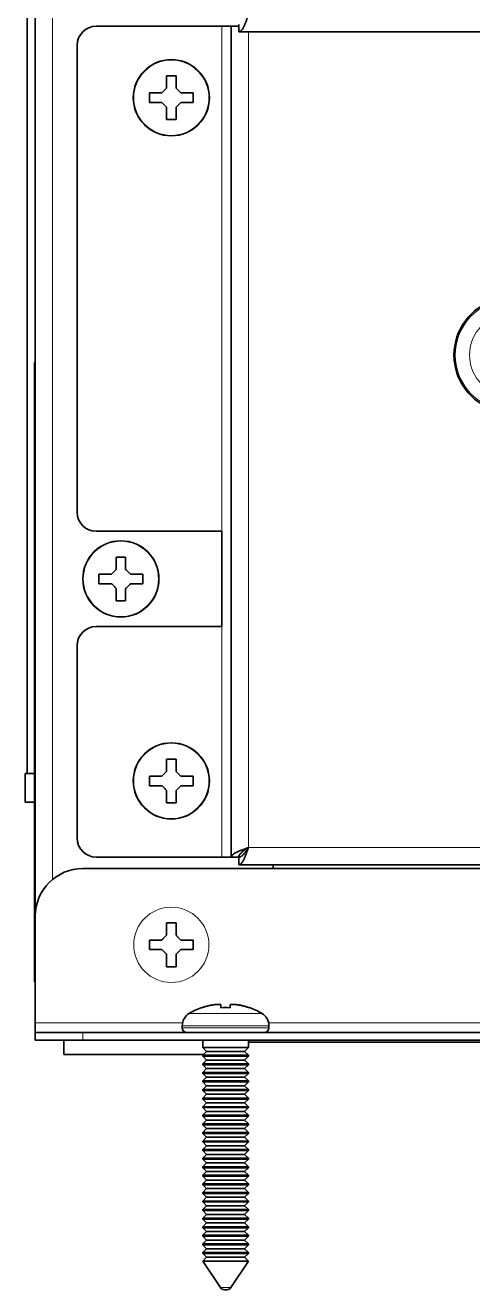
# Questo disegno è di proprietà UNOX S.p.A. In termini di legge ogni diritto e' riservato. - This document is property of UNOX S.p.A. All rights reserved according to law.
# Model space of a CAD drawing. Header units: millimetres. Extents: x -1803 to 2559, y -1143 to 2136.
# Drawn here: x -1803 to -1756, y 14 to 146.7 of the extents above; entities that cross this region are included whole.
import ezdxf

# ---------------------------------------------------------------- set-up
doc = ezdxf.new("R2010")
doc.units = ezdxf.units.MM

msp = doc.modelspace()

# ---------------------------------------------------------------- linework, layer by layer
at = {"linetype": 'Continuous', "lineweight": 35}
for p, q in [((-1801.95, 952.2), (-1801.95, 53.21)), ((-1802.8, 68.17), (-1802.8, 828.17)), ((-1782.35, 146.6), (-1795.55, 146.6)), ((-1781.35, 146.6), (-1782.35, 146.6)), ((-1781.35, 146.6), (-1781.35, 59.4)), ((-1781.35, 146.6), (-1780.55, 146.6)), ((-1780.55, 146), (-1780.55, 146.8)), ((-1780.55, 146), (-1662.05, 146)), ((-1797.55, 144.6), (-1797.55, 95.6)), ((-1789.95, 139.1), (-1789.95, 139.6)), ((-1785.35, 139.6), (-1785.35, 139.1)), ((-1789.95, 138.6), (-1789.95, 139.1)), ((-1785.35, 139.1), (-1785.35, 138.6)), ((-1802.03, 111.3), (-1801.98, 111.3)), ((-1802.03, 109.3), (-1802.03, 111.3)), ((-1801.98, 111.3), (-1801.98, 109.3)), ((-1802.03, 48.3), (-1802.03, 109.3)), ((-1801.98, 109.3), (-1801.98, 48.3)), ((-1801.98, 108.8), (-1801.95, 108.8)), ((-1795.55, 93.6), (-1782.35, 93.6)), ((-1782.35, 93.6), (-1782.35, 83.6)), ((-1795.25, 88.6), (-1795.25, 89.1)), ((-1790.65, 89.1), (-1790.65, 88.6)), ((-1795.25, 88.1), (-1795.25, 88.6)), ((-1790.65, 88.6), (-1790.65, 88.1)), ((-1795.55, 83.6), (-1782.35, 83.6)), ((-1797.55, 81.6), (-1797.55, 61.4)), ((-1803, 65.17), (-1803, 68.17)), ((-1803, 68.17), (-1802.03, 68.17)), ((-1789.95, 67.4), (-1789.95, 67.9)), ((-1785.35, 67.9), (-1785.35, 67.4)), ((-1789.95, 66.9), (-1789.95, 67.4)), ((-1785.35, 67.4), (-1785.35, 66.9)), ((-1802.03, 65.17), (-1803, 65.17)), ((-1782.35, 59.4), (-1795.55, 59.4)), ((-1781.35, 59.4), (-1782.35, 59.4)), ((-1780.55, 59.4), (-1781.35, 59.4)), ((-1780.55, 59.4), (-1780.55, 58.6)), ((-1780.55, 58.6), (-1459.58, 58.6)), ((-1776.95, 58.6), (-1776.95, 58.2)), ((-1796.95, 58.2), (-1606.95, 58.2)), ((-1801.95, 42), (-1801.95, 53.2)), ((-1789.95, 50.2), (-1789.95, 50.7)), ((-1785.35, 50.7), (-1785.35, 50.2)), ((-1789.95, 49.7), (-1789.95, 50.2)), ((-1785.35, 50.2), (-1785.35, 49.7)), ((-1802.03, 46.3), (-1802.03, 48.3)), ((-1801.95, 48.8), (-1801.98, 48.8)), ((-1801.98, 48.3), (-1801.98, 46.3)), ((-1801.98, 46.3), (-1802.03, 46.3)), ((-1784.45, 43.6), (-1784.45, 43.61)), ((-1779.45, 43.61), (-1779.45, 43.6)), ((-1801.95, 42), (-1801.95, 41)), ((-1786.5, 41.71), (-1786.5, 41.5)), ((-1777.4, 41.5), (-1777.4, 41.71)), ((-1801.95, 41), (-1796.95, 41)), ((-1801.95, 40.2), (-1801.95, 41)), ((-1796.95, 40.2), (-1801.95, 40.2)), ((-1798.95, 38.7), (-1798.95, 40.2)), ((-1056.95, 41), (-1796.95, 41)), ((-1056.95, 40.2), (-1796.95, 40.2)), ((-1784.35, 40.2), (-1784.35, 39.41)), ((-1779.55, 39.41), (-1779.55, 40.2)), ((-1779.54, 40), (-1540.46, 40)), ((-1798.95, 38.7), (-1784.26, 38.7)), ((-1784.35, 39.41), (-1779.55, 39.41)), ((-1784.35, 39.41), (-1783.95, 39.01)), ((-1783.95, 39.01), (-1784.35, 38.61)), ((-1784.35, 38.61), (-1784.35, 38.51)), ((-1784.35, 38.61), (-1781.95, 38.61)), ((-1784.35, 38.51), (-1779.55, 38.51)), ((-1784.35, 38.51), (-1783.95, 38.11)), ((-1781.95, 39.01), (-1783.95, 39.01)), ((-1779.95, 39.01), (-1781.95, 39.01)), ((-1781.95, 38.61), (-1779.55, 38.61)), ((-1779.95, 39.01), (-1779.55, 39.41)), ((-1779.55, 38.61), (-1779.95, 39.01)), ((-1779.95, 38.11), (-1779.55, 38.51)), ((-1779.55, 38.51), (-1779.55, 38.61)), ((-1783.95, 38.11), (-1784.35, 37.71)), ((-1784.35, 37.71), (-1779.55, 37.71)), ((-1784.35, 37.71), (-1784.35, 37.61)), ((-1779.55, 37.61), (-1784.35, 37.61)), ((-1784.35, 37.61), (-1783.95, 37.21)), ((-1783.95, 37.21), (-1784.35, 36.81)), ((-1781.95, 38.11), (-1783.95, 38.11)), ((-1781.95, 37.21), (-1783.95, 37.21)), ((-1779.95, 38.11), (-1781.95, 38.11)), ((-1779.95, 37.21), (-1781.95, 37.21)), ((-1779.55, 37.71), (-1779.95, 38.11)), ((-1779.95, 37.21), (-1779.55, 37.61)), ((-1779.55, 36.81), (-1779.95, 37.21)), ((-1779.55, 37.61), (-1779.55, 37.71)), ((-1784.35, 36.81), (-1781.95, 36.81)), ((-1784.35, 36.81), (-1784.35, 36.71)), ((-1784.35, 36.71), (-1779.55, 36.71)), ((-1784.35, 36.71), (-1783.95, 36.31)), ((-1783.95, 36.31), (-1784.35, 35.91)), ((-1784.35, 35.91), (-1781.95, 35.91)), ((-1784.35, 35.91), (-1784.35, 35.81)), ((-1781.95, 36.31), (-1783.95, 36.31)), ((-1781.95, 36.81), (-1779.55, 36.81)), ((-1779.95, 36.31), (-1781.95, 36.31)), ((-1781.95, 35.91), (-1779.55, 35.91)), ((-1779.95, 36.31), (-1779.55, 36.71)), ((-1779.55, 35.91), (-1779.95, 36.31)), ((-1779.55, 36.71), (-1779.55, 36.81)), ((-1779.55, 35.81), (-1779.55, 35.91)), ((-1784.35, 35.81), (-1779.55, 35.81)), ((-1784.35, 35.81), (-1783.95, 35.41)), ((-1783.95, 35.41), (-1784.35, 35.01)), ((-1784.35, 35.01), (-1781.95, 35.01)), ((-1784.35, 35.01), (-1784.35, 34.91)), ((-1784.35, 34.91), (-1783.95, 34.51)), ((-1784.35, 34.91), (-1779.55, 34.91)), ((-1783.95, 34.51), (-1784.35, 34.11)), ((-1781.95, 35.41), (-1783.95, 35.41)), ((-1781.95, 34.51), (-1783.95, 34.51)), ((-1779.95, 35.41), (-1781.95, 35.41)), ((-1781.95, 35.01), (-1779.55, 35.01)), ((-1779.95, 34.51), (-1781.95, 34.51)), ((-1779.95, 35.41), (-1779.55, 35.81)), ((-1779.55, 35.01), (-1779.95, 35.41)), ((-1779.95, 34.51), (-1779.55, 34.91)), ((-1779.55, 34.11), (-1779.95, 34.51)), ((-1779.55, 34.91), (-1779.55, 35.01)), ((-1784.35, 34.11), (-1784.35, 34.01)), ((-1784.35, 34.11), (-1781.95, 34.11)), ((-1784.35, 34.01), (-1779.55, 34.01)), ((-1784.35, 34.01), (-1783.95, 33.61)), ((-1783.95, 33.61), (-1784.35, 33.21)), ((-1784.35, 33.21), (-1779.55, 33.21)), ((-1784.35, 33.21), (-1784.35, 33.11)), ((-1781.95, 33.61), (-1783.95, 33.61)), ((-1781.95, 34.11), (-1779.55, 34.11)), ((-1779.95, 33.61), (-1781.95, 33.61)), ((-1779.95, 33.61), (-1779.55, 34.01)), ((-1779.55, 33.21), (-1779.95, 33.61)), ((-1779.55, 34.01), (-1779.55, 34.11)), ((-1779.55, 33.11), (-1779.55, 33.21)), ((-1784.35, 33.11), (-1779.55, 33.11)), ((-1784.35, 33.11), (-1783.95, 32.71)), ((-1783.95, 32.71), (-1784.35, 32.31)), ((-1784.35, 32.31), (-1781.95, 32.31)), ((-1784.35, 32.31), (-1784.35, 32.21)), ((-1784.35, 32.21), (-1783.95, 31.81)), ((-1784.35, 32.21), (-1779.55, 32.21)), ((-1781.95, 32.71), (-1783.95, 32.71)), ((-1779.95, 32.71), (-1781.95, 32.71)), ((-1781.95, 32.31), (-1779.55, 32.31)), ((-1779.95, 32.71), (-1779.55, 33.11)), ((-1779.55, 32.31), (-1779.95, 32.71)), ((-1779.95, 31.81), (-1779.55, 32.21)), ((-1779.55, 32.21), (-1779.55, 32.31)), ((-1783.95, 31.81), (-1784.35, 31.41)), ((-1784.35, 31.41), (-1784.35, 31.31)), ((-1784.35, 31.41), (-1781.95, 31.41)), ((-1784.35, 31.31), (-1779.55, 31.31)), ((-1784.35, 31.31), (-1783.95, 30.91)), ((-1783.95, 30.91), (-1784.35, 30.51)), ((-1781.95, 31.81), (-1783.95, 31.81)), ((-1781.95, 30.91), (-1783.95, 30.91)), ((-1779.95, 31.81), (-1781.95, 31.81)), ((-1781.95, 31.41), (-1779.55, 31.41)), ((-1779.95, 30.91), (-1781.95, 30.91)), ((-1779.55, 31.41), (-1779.95, 31.81)), ((-1779.95, 30.91), (-1779.55, 31.31)), ((-1779.55, 30.51), (-1779.95, 30.91)), ((-1779.55, 31.31), (-1779.55, 31.41)), ((-1784.35, 30.51), (-1781.95, 30.51)), ((-1784.35, 30.51), (-1784.35, 30.41)), ((-1784.35, 30.41), (-1779.55, 30.41)), ((-1784.35, 30.41), (-1783.95, 30.01)), ((-1783.95, 30.01), (-1784.35, 29.61)), ((-1784.35, 29.61), (-1781.95, 29.61)), ((-1784.35, 29.61), (-1784.35, 29.51)), ((-1784.35, 29.51), (-1779.55, 29.51)), ((-1784.35, 29.51), (-1783.95, 29.11)), ((-1781.95, 30.01), (-1783.95, 30.01)), ((-1781.95, 30.51), (-1779.55, 30.51)), ((-1779.95, 30.01), (-1781.95, 30.01)), ((-1781.95, 29.61), (-1779.55, 29.61)), ((-1779.95, 30.01), (-1779.55, 30.41)), ((-1779.55, 29.61), (-1779.95, 30.01)), ((-1779.95, 29.11), (-1779.55, 29.51)), ((-1779.55, 30.41), (-1779.55, 30.51)), ((-1779.55, 29.51), (-1779.55, 29.61)), ((-1783.95, 29.11), (-1784.35, 28.71)), ((-1784.35, 28.71), (-1784.35, 28.61)), ((-1784.35, 28.71), (-1779.55, 28.71)), ((-1784.35, 28.61), (-1779.55, 28.61)), ((-1784.35, 28.61), (-1783.95, 28.21)), ((-1783.95, 28.21), (-1784.35, 27.81)), ((-1781.95, 29.11), (-1783.95, 29.11)), ((-1781.95, 28.21), (-1783.95, 28.21)), ((-1779.95, 29.11), (-1781.95, 29.11)), ((-1779.95, 28.21), (-1781.95, 28.21)), ((-1779.55, 28.71), (-1779.95, 29.11)), ((-1779.95, 28.21), (-1779.55, 28.61)), ((-1779.55, 27.81), (-1779.95, 28.21)), ((-1779.55, 28.61), (-1779.55, 28.71)), ((-1784.35, 27.81), (-1781.95, 27.81)), ((-1784.35, 27.81), (-1784.35, 27.71)), ((-1779.55, 27.71), (-1784.35, 27.71)), ((-1784.35, 27.71), (-1783.95, 27.31)), ((-1783.95, 27.31), (-1784.35, 26.91)), ((-1784.35, 26.91), (-1784.35, 26.81)), ((-1784.35, 26.91), (-1779.55, 26.91)), ((-1784.35, 26.81), (-1779.55, 26.81)), ((-1784.35, 26.81), (-1783.95, 26.41)), ((-1781.95, 27.31), (-1783.95, 27.31)), ((-1781.95, 27.81), (-1779.55, 27.81)), ((-1779.95, 27.31), (-1781.95, 27.31)), ((-1779.95, 27.31), (-1779.55, 27.71)), ((-1779.55, 26.91), (-1779.95, 27.31)), ((-1779.95, 26.41), (-1779.55, 26.81)), ((-1779.55, 27.71), (-1779.55, 27.81)), ((-1779.55, 26.81), (-1779.55, 26.91)), ((-1783.95, 26.41), (-1784.35, 26.01)), ((-1784.35, 26.01), (-1781.95, 26.01)), ((-1784.35, 26.01), (-1784.35, 25.91)), ((-1784.35, 25.91), (-1783.95, 25.51)), ((-1779.55, 25.91), (-1784.35, 25.91)), ((-1783.95, 25.51), (-1784.35, 25.11)), ((-1781.95, 26.41), (-1783.95, 26.41)), ((-1781.95, 25.51), (-1783.95, 25.51)), ((-1779.95, 26.41), (-1781.95, 26.41)), ((-1781.95, 26.01), (-1779.55, 26.01)), ((-1779.95, 25.51), (-1781.95, 25.51)), ((-1779.55, 26.01), (-1779.95, 26.41)), ((-1779.95, 25.51), (-1779.55, 25.91)), ((-1779.55, 25.11), (-1779.95, 25.51)), ((-1779.55, 25.91), (-1779.55, 26.01)), ((-1784.35, 25.11), (-1781.95, 25.11)), ((-1784.35, 25.11), (-1784.35, 25.01)), ((-1784.35, 25.01), (-1779.55, 25.01)), ((-1784.35, 25.01), (-1783.95, 24.61)), ((-1783.95, 24.61), (-1784.35, 24.21)), ((-1784.35, 24.21), (-1781.95, 24.21)), ((-1784.35, 24.21), (-1784.35, 24.11)), ((-1784.35, 24.11), (-1779.55, 24.11)), ((-1784.35, 24.11), (-1783.95, 23.71)), ((-1781.95, 24.61), (-1783.95, 24.61)), ((-1781.95, 25.11), (-1779.55, 25.11)), ((-1779.95, 24.61), (-1781.95, 24.61)), ((-1781.95, 24.21), (-1779.55, 24.21)), ((-1779.95, 24.61), (-1779.55, 25.01)), ((-1779.55, 24.21), (-1779.95, 24.61)), ((-1779.95, 23.71), (-1779.55, 24.11)), ((-1779.55, 25.01), (-1779.55, 25.11)), ((-1779.55, 24.11), (-1779.55, 24.21)), ((-1783.95, 23.71), (-1784.35, 23.31)), ((-1784.35, 23.31), (-1781.95, 23.31)), ((-1784.35, 23.31), (-1784.35, 23.21)), ((-1784.35, 23.21), (-1783.95, 22.81)), ((-1784.35, 23.21), (-1779.55, 23.21)), ((-1783.95, 22.81), (-1784.35, 22.41)), ((-1781.95, 23.71), (-1783.95, 23.71)), ((-1781.95, 22.81), (-1783.95, 22.81)), ((-1779.95, 23.71), (-1781.95, 23.71)), ((-1781.95, 23.31), (-1779.55, 23.31)), ((-1779.95, 22.81), (-1781.95, 22.81)), ((-1779.55, 23.31), (-1779.95, 23.71)), ((-1779.95, 22.81), (-1779.55, 23.21)), ((-1779.55, 22.41), (-1779.95, 22.81)), ((-1779.55, 23.21), (-1779.55, 23.31)), ((-1784.35, 22.41), (-1781.95, 22.41)), ((-1784.35, 22.41), (-1784.35, 22.31)), ((-1784.35, 22.31), (-1783.95, 21.91)), ((-1784.35, 22.31), (-1779.55, 22.31)), ((-1783.95, 21.91), (-1784.35, 21.51)), ((-1784.35, 21.51), (-1781.95, 21.51)), ((-1784.35, 21.51), (-1784.35, 21.41)), ((-1784.35, 21.41), (-1783.95, 21.01)), ((-1784.35, 21.41), (-1779.55, 21.41)), ((-1781.95, 21.91), (-1783.95, 21.91)), ((-1781.95, 22.41), (-1779.55, 22.41)), ((-1779.95, 21.91), (-1781.95, 21.91)), ((-1781.95, 21.51), (-1779.55, 21.51)), ((-1779.95, 21.91), (-1779.55, 22.31)), ((-1779.55, 21.51), (-1779.95, 21.91)), ((-1779.95, 21.01), (-1779.55, 21.41)), ((-1779.55, 22.31), (-1779.55, 22.41)), ((-1779.55, 21.41), (-1779.55, 21.51)), ((-1783.95, 21.01), (-1784.35, 20.61)), ((-1784.35, 20.61), (-1781.95, 20.61)), ((-1784.35, 20.61), (-1784.35, 20.51)), ((-1784.35, 20.51), (-1779.55, 20.51)), ((-1784.35, 20.51), (-1783.95, 20.11)), ((-1783.95, 20.11), (-1784.35, 19.71)), ((-1781.95, 21.01), (-1783.95, 21.01)), ((-1781.95, 20.11), (-1783.95, 20.11)), ((-1779.95, 21.01), (-1781.95, 21.01)), ((-1781.95, 20.61), (-1779.55, 20.61)), ((-1779.95, 20.11), (-1781.95, 20.11)), ((-1779.55, 20.61), (-1779.95, 21.01)), ((-1779.95, 20.11), (-1779.55, 20.51)), ((-1779.55, 19.71), (-1779.95, 20.11)), ((-1779.55, 20.51), (-1779.55, 20.61)), ((-1784.35, 19.71), (-1784.35, 19.61)), ((-1784.35, 19.71), (-1781.95, 19.71)), ((-1784.35, 19.61), (-1779.55, 19.61)), ((-1784.35, 19.61), (-1783.95, 19.21)), ((-1783.95, 19.21), (-1784.35, 18.81)), ((-1784.35, 18.81), (-1781.95, 18.81)), ((-1784.35, 18.81), (-1784.35, 18.71)), ((-1784.35, 18.71), (-1779.55, 18.71)), ((-1784.35, 18.71), (-1783.95, 18.31)), ((-1781.95, 19.21), (-1783.95, 19.21)), ((-1781.95, 19.71), (-1779.55, 19.71)), ((-1779.95, 19.21), (-1781.95, 19.21)), ((-1781.95, 18.81), (-1779.55, 18.81)), ((-1779.95, 19.21), (-1779.55, 19.61)), ((-1779.55, 18.81), (-1779.95, 19.21)), ((-1779.95, 18.31), (-1779.55, 18.71)), ((-1779.55, 19.61), (-1779.55, 19.71)), ((-1779.55, 18.71), (-1779.55, 18.81)), ((-1783.95, 18.31), (-1784.35, 17.91)), ((-1784.35, 17.91), (-1784.35, 17.81)), ((-1784.35, 17.91), (-1781.95, 17.91)), ((-1784.35, 17.81), (-1779.55, 17.81)), ((-1784.35, 17.81), (-1783.95, 17.41)), ((-1783.95, 17.41), (-1784.35, 17.01)), ((-1781.95, 18.31), (-1783.95, 18.31)), ((-1781.95, 17.41), (-1783.95, 17.41)), ((-1779.95, 18.31), (-1781.95, 18.31)), ((-1781.95, 17.91), (-1779.55, 17.91)), ((-1779.95, 17.41), (-1781.95, 17.41)), ((-1779.55, 17.91), (-1779.95, 18.31)), ((-1779.95, 17.41), (-1779.55, 17.81)), ((-1779.55, 17.01), (-1779.95, 17.41)), ((-1779.55, 17.81), (-1779.55, 17.91)), ((-1784.35, 17.01), (-1781.95, 17.01)), ((-1784.35, 17.01), (-1784.35, 17)), ((-1781.95, 17), (-1784.35, 17)), ((-1784.35, 17), (-1782.5, 14.23)), ((-1781.95, 17.01), (-1779.55, 17.01)), ((-1781.95, 17), (-1779.55, 17)), ((-1781.4, 14.23), (-1779.55, 17)), ((-1779.55, 17), (-1779.55, 17.01)), ((-1782.08, 14), (-1781.95, 14)), ((-1781.95, 14), (-1781.81, 14))]:
    msp.add_line(p, q, dxfattribs=at)
at = {"linetype": 'Continuous', "lineweight": 13}
for p, q in [((-1800.15, 952.2), (-1800.15, 57.05)), ((-1782.35, 146.6), (-1782.35, 93.6)), ((-1779.55, 60.4), (-1779.55, 146)), ((-1801.98, 109.3), (-1802.03, 109.3)), ((-1801.95, 106.8), (-1801.98, 106.8)), ((-1782.35, 83.6), (-1782.35, 59.4)), ((-1465.25, 60.4), (-1779.55, 60.4)), ((-1801.98, 50.8), (-1801.95, 50.8)), ((-1802.03, 48.3), (-1801.98, 48.3)), ((-1785.77, 42.99), (-1778.12, 42.99)), ((-1786.47, 42), (-1801.95, 42)), ((-1786.5, 41.71), (-1777.4, 41.71)), ((-1786.5, 41.5), (-1777.4, 41.5)), ((-1076.47, 42), (-1777.42, 42)), ((-1796.95, 41), (-1796.95, 40.2)), ((-1781.95, 14.23), (-1782.5, 14.23)), ((-1781.4, 14.23), (-1781.95, 14.23))]:
    msp.add_line(p, q, dxfattribs=at)
at = {"linetype": 'Continuous', "lineweight": 35}
for centre in [(-1787.65, 139.1), (-1792.95, 88.6), (-1787.65, 67.4)]:
    msp.add_circle(centre, 4, dxfattribs=at)
at = {"linetype": 'Continuous', "lineweight": 13}
for centre in [(-1787.65, 139.1), (-1792.95, 88.6), (-1787.65, 67.4), (-1787.65, 50.2)]:
    msp.add_circle(centre, 3.95, dxfattribs=at)
at = {"linetype": 'Continuous', "lineweight": 35}
for centre, radius, start, end in [((-1795.55, 144.6), 2, 90, 180), ((-1751.95, 112.1), 6, 106.5056, 253.4944), ((-1795.55, 95.6), 2, 180, 270), ((-1795.55, 81.6), 2, 90, 180), ((-1795.55, 61.4), 2, 180, 270), ((-1796.95, 53.2), 5, 90, 180), ((-1785, 41.71), 1.5, 121.2104, 180), ((-1782.15, 37), 7, 109.1821, 121.2104), ((-1781.95, 36.43), 7.18, 86.0067, 93.9933), ((-1781.75, 37), 7, 58.7896, 70.8179), ((-1778.9, 41.71), 1.5, 0, 58.7896), ((-1786, 41.5), 0.5, 180, 270), ((-1777.9, 41.5), 0.5, 270, 0), ((-1782.08, 14.5), 0.5, 213.6901, 270), ((-1781.81, 14.5), 0.5, 270, 326.3099)]:
    msp.add_arc(centre, radius, start, end, dxfattribs=at)
at = {"linetype": 'Continuous', "lineweight": 13}
for radius in [5.86, 4.36]:
    msp.add_arc((-1751.95, 112.1), radius, 102.6356, 257.3644, dxfattribs=at)
at = {"linetype": 'Continuous', "lineweight": 35}
for points, knots in [([(-1779.55, 147.8), (-1779.59, 147.69), (-1779.63, 147.57), (-1779.71, 147.34), (-1779.76, 147.22), (-1779.84, 147.01), (-1779.88, 146.9), (-1779.96, 146.7), (-1780.01, 146.61), (-1780.09, 146.45), (-1780.13, 146.37), (-1780.21, 146.24), (-1780.26, 146.19), (-1780.34, 146.09), (-1780.38, 146.06), (-1780.46, 146.01), (-1780.51, 146), (-1780.55, 146)], [0, 0, 0, 0, 0.125, 0.125, 0.25, 0.25, 0.375, 0.375, 0.5, 0.5, 0.625, 0.625, 0.75, 0.75, 0.875, 0.875, 1, 1, 1, 1]), ([(-1787.15, 141.4), (-1787.15, 141.2), (-1787.15, 140.99), (-1787.15, 140.67), (-1787.15, 140.56), (-1787.15, 140.33), (-1787.15, 140.22), (-1787.15, 140.1)], [0, 0, 0, 0, 0.5, 0.5, 0.75, 0.75, 1, 1, 1, 1]), ([(-1789.95, 139.6), (-1789.74, 139.6), (-1789.53, 139.6), (-1789.21, 139.6), (-1789.1, 139.6), (-1788.88, 139.6), (-1788.76, 139.6), (-1788.65, 139.6)], [0, 0, 0, 0, 0.5, 0.5, 0.75, 0.75, 1, 1, 1, 1]), ([(-1788.15, 136.8), (-1788.15, 137.01), (-1788.15, 137.22), (-1788.15, 137.54), (-1788.15, 137.65), (-1788.15, 137.87), (-1788.15, 137.99), (-1788.15, 138.1)], [0, 0, 0, 0, 0.5, 0.5, 0.75, 0.75, 1, 1, 1, 1]), ([(-1785.35, 138.6), (-1785.55, 138.6), (-1785.76, 138.6), (-1786.08, 138.6), (-1786.19, 138.6), (-1786.42, 138.6), (-1786.53, 138.6), (-1786.65, 138.6)], [0, 0, 0, 0, 0.5, 0.5, 0.75, 0.75, 1, 1, 1, 1]), ([(-1792.45, 90.9), (-1792.45, 90.7), (-1792.45, 90.49), (-1792.45, 90.17), (-1792.45, 90.06), (-1792.45, 89.83), (-1792.45, 89.72), (-1792.45, 89.6)], [0, 0, 0, 0, 0.5, 0.5, 0.75, 0.75, 1, 1, 1, 1]), ([(-1795.25, 89.1), (-1795.04, 89.1), (-1794.83, 89.1), (-1794.51, 89.1), (-1794.4, 89.1), (-1794.18, 89.1), (-1794.06, 89.1), (-1793.95, 89.1)], [0, 0, 0, 0, 0.5, 0.5, 0.75, 0.75, 1, 1, 1, 1]), ([(-1793.45, 86.3), (-1793.45, 86.51), (-1793.45, 86.72), (-1793.45, 87.04), (-1793.45, 87.15), (-1793.45, 87.37), (-1793.45, 87.49), (-1793.45, 87.6)], [0, 0, 0, 0, 0.5, 0.5, 0.75, 0.75, 1, 1, 1, 1]), ([(-1790.65, 88.1), (-1790.85, 88.1), (-1791.06, 88.1), (-1791.38, 88.1), (-1791.49, 88.1), (-1791.72, 88.1), (-1791.83, 88.1), (-1791.95, 88.1)], [0, 0, 0, 0, 0.5, 0.5, 0.75, 0.75, 1, 1, 1, 1]), ([(-1787.15, 69.7), (-1787.15, 69.5), (-1787.15, 69.29), (-1787.15, 68.97), (-1787.15, 68.86), (-1787.15, 68.63), (-1787.15, 68.52), (-1787.15, 68.4)], [0, 0, 0, 0, 0.5, 0.5, 0.75, 0.75, 1, 1, 1, 1]), ([(-1789.95, 67.9), (-1789.74, 67.9), (-1789.53, 67.9), (-1789.21, 67.9), (-1789.1, 67.9), (-1788.88, 67.9), (-1788.76, 67.9), (-1788.65, 67.9)], [0, 0, 0, 0, 0.5, 0.5, 0.75, 0.75, 1, 1, 1, 1]), ([(-1788.15, 65.1), (-1788.15, 65.31), (-1788.15, 65.52), (-1788.15, 65.84), (-1788.15, 65.95), (-1788.15, 66.17), (-1788.15, 66.29), (-1788.15, 66.4)], [0, 0, 0, 0, 0.5, 0.5, 0.75, 0.75, 1, 1, 1, 1]), ([(-1785.35, 66.9), (-1785.55, 66.9), (-1785.76, 66.9), (-1786.08, 66.9), (-1786.19, 66.9), (-1786.42, 66.9), (-1786.53, 66.9), (-1786.65, 66.9)], [0, 0, 0, 0, 0.5, 0.5, 0.75, 0.75, 1, 1, 1, 1]), ([(-1781.35, 59.4), (-1781.35, 59.44), (-1781.34, 59.49), (-1781.29, 59.57), (-1781.25, 59.61), (-1781.16, 59.69), (-1781.11, 59.74), (-1780.98, 59.82), (-1780.9, 59.86), (-1780.74, 59.94), (-1780.64, 59.99), (-1780.45, 60.07), (-1780.34, 60.11), (-1780.13, 60.19), (-1780.01, 60.24), (-1779.78, 60.32), (-1779.66, 60.36), (-1779.55, 60.4)], [0, 0, 0, 0, 0.125, 0.125, 0.25, 0.25, 0.375, 0.375, 0.5, 0.5, 0.625, 0.625, 0.75, 0.75, 0.875, 0.875, 1, 1, 1, 1]), ([(-1780.55, 58.6), (-1780.54, 58.6), (-1780.54, 58.6), (-1780.53, 58.6), (-1780.52, 58.6), (-1780.52, 58.61), (-1780.51, 58.61), (-1780.5, 58.61), (-1780.49, 58.61), (-1780.49, 58.61), (-1780.48, 58.61), (-1780.47, 58.62), (-1780.46, 58.62), (-1780.46, 58.62), (-1780.45, 58.62), (-1780.44, 58.63), (-1780.43, 58.63), (-1780.43, 58.64), (-1780.42, 58.64), (-1780.41, 58.64), (-1780.4, 58.65), (-1780.4, 58.65), (-1780.39, 58.66), (-1780.38, 58.66), (-1780.37, 58.67), (-1780.37, 58.68), (-1780.36, 58.68), (-1780.35, 58.69), (-1780.34, 58.7), (-1780.33, 58.7), (-1780.33, 58.71), (-1780.32, 58.72), (-1780.31, 58.72), (-1780.3, 58.73), (-1780.3, 58.74), (-1780.29, 58.75), (-1780.28, 58.76), (-1780.27, 58.77), (-1780.27, 58.77), (-1780.26, 58.78), (-1780.25, 58.79), (-1780.24, 58.8), (-1780.24, 58.81), (-1780.23, 58.82), (-1780.22, 58.83), (-1780.21, 58.84), (-1780.21, 58.85), (-1780.2, 58.87), (-1780.19, 58.88), (-1780.18, 58.89), (-1780.18, 58.9), (-1780.17, 58.91), (-1780.16, 58.92), (-1780.15, 58.94), (-1780.15, 58.95), (-1780.14, 58.96), (-1780.13, 58.97), (-1780.12, 58.99), (-1780.12, 59), (-1780.11, 59.01), (-1780.1, 59.03), (-1780.09, 59.04), (-1780.08, 59.06), (-1780.08, 59.07), (-1780.07, 59.09), (-1780.06, 59.1), (-1780.05, 59.12), (-1780.05, 59.13), (-1780.05, 59.13), (-1780.05, 59.13), (-1780.05, 59.13), (-1780.05, 59.13), (-1780.05, 59.13), (-1780.05, 59.13), (-1780.05, 59.13), (-1780.04, 59.13), (-1780.04, 59.14), (-1780.04, 59.15), (-1780.03, 59.17), (-1780.01, 59.2), (-1779.98, 59.27), (-1779.95, 59.34), (-1779.92, 59.4), (-1779.9, 59.45), (-1779.87, 59.52), (-1779.84, 59.61), (-1779.81, 59.69), (-1779.78, 59.75), (-1779.77, 59.79), (-1779.75, 59.83), (-1779.74, 59.87), (-1779.72, 59.91), (-1779.71, 59.95), (-1779.69, 59.99), (-1779.68, 60.03), (-1779.66, 60.07), (-1779.65, 60.11), (-1779.64, 60.15), (-1779.62, 60.2), (-1779.61, 60.24), (-1779.59, 60.28), (-1779.58, 60.32), (-1779.56, 60.36), (-1779.55, 60.39), (-1779.55, 60.4)], [0, 0, 0, 0, 0.007576, 0.015152, 0.022728, 0.030303, 0.037879, 0.045455, 0.05303, 0.060606, 0.068182, 0.075758, 0.083335, 0.090911, 0.098487, 0.106064, 0.113641, 0.121217, 0.128794, 0.136371, 0.143948, 0.151525, 0.159102, 0.166679, 0.174256, 0.181833, 0.189409, 0.196986, 0.204562, 0.212138, 0.219714, 0.22729, 0.234865, 0.242441, 0.250016, 0.25759, 0.265165, 0.272739, 0.280313, 0.287887, 0.295461, 0.303034, 0.310607, 0.318181, 0.325754, 0.333327, 0.3409, 0.348474, 0.356048, 0.363622, 0.371196, 0.37877, 0.386345, 0.393921, 0.401496, 0.409072, 0.416648, 0.424225, 0.431802, 0.439379, 0.446957, 0.454535, 0.462113, 0.469692, 0.47727, 0.484849, 0.492428, 0.500007, 0.500022, 0.500037, 0.500067, 0.500128, 0.50025, 0.500494, 0.500981, 0.501956, 0.503906, 0.507805, 0.515603, 0.531201, 0.562395, 0.606188, 0.624795, 0.642991, 0.669868, 0.705428, 0.749676, 0.764398, 0.779121, 0.793846, 0.808571, 0.823297, 0.838024, 0.852751, 0.867478, 0.882205, 0.896931, 0.911657, 0.926382, 0.941107, 0.955831, 0.970554, 0.985277, 1, 1, 1, 1]), ([(-1780.55, 59.4), (-1780.51, 59.4), (-1780.46, 59.41), (-1780.38, 59.43), (-1780.34, 59.45), (-1780.26, 59.5), (-1780.21, 59.54), (-1780.13, 59.61), (-1780.09, 59.65), (-1780.01, 59.74), (-1779.96, 59.79), (-1779.88, 59.9), (-1779.84, 59.96), (-1779.76, 60.08), (-1779.71, 60.14), (-1779.63, 60.27), (-1779.59, 60.34), (-1779.55, 60.4)], [0, 0, 0, 0, 0.125, 0.125, 0.25, 0.25, 0.375, 0.375, 0.5, 0.5, 0.625, 0.625, 0.75, 0.75, 0.875, 0.875, 1, 1, 1, 1]), ([(-1787.15, 52.5), (-1787.15, 52.3), (-1787.15, 52.09), (-1787.15, 51.77), (-1787.15, 51.66), (-1787.15, 51.43), (-1787.15, 51.32), (-1787.15, 51.2)], [0, 0, 0, 0, 0.5, 0.5, 0.75, 0.75, 1, 1, 1, 1]), ([(-1789.95, 50.7), (-1789.74, 50.7), (-1789.53, 50.7), (-1789.21, 50.7), (-1789.1, 50.7), (-1788.88, 50.7), (-1788.76, 50.7), (-1788.65, 50.7)], [0, 0, 0, 0, 0.5, 0.5, 0.75, 0.75, 1, 1, 1, 1]), ([(-1788.15, 47.9), (-1788.15, 48.11), (-1788.15, 48.32), (-1788.15, 48.64), (-1788.15, 48.75), (-1788.15, 48.97), (-1788.15, 49.09), (-1788.15, 49.2)], [0, 0, 0, 0, 0.5, 0.5, 0.75, 0.75, 1, 1, 1, 1]), ([(-1785.35, 49.7), (-1785.55, 49.7), (-1785.76, 49.7), (-1786.08, 49.7), (-1786.19, 49.7), (-1786.42, 49.7), (-1786.53, 49.7), (-1786.65, 49.7)], [0, 0, 0, 0, 0.5, 0.5, 0.75, 0.75, 1, 1, 1, 1])]:
    msp.add_open_spline(points, degree=3, knots=knots, dxfattribs=at)
for points in [[(-1788.15, 140.1), (-1788.15, 140.16), (-1788.15, 140.27), (-1788.15, 140.43), (-1788.15, 140.59), (-1788.15, 140.74), (-1788.15, 140.89), (-1788.15, 141.05), (-1788.15, 141.22), (-1788.15, 141.34), (-1788.15, 141.4)], [(-1788.15, 141.4), (-1787.98, 141.4), (-1787.65, 141.4), (-1787.31, 141.4), (-1787.15, 141.4)], [(-1788.65, 139.6), (-1788.62, 139.63), (-1788.58, 139.67), (-1788.5, 139.75), (-1788.43, 139.82), (-1788.36, 139.89), (-1788.29, 139.96), (-1788.22, 140.03), (-1788.17, 140.08), (-1788.15, 140.1)], [(-1787.15, 140.1), (-1787.12, 140.08), (-1787.07, 140.03), (-1787, 139.95), (-1786.92, 139.88), (-1786.85, 139.81), (-1786.78, 139.74), (-1786.72, 139.67), (-1786.67, 139.63), (-1786.65, 139.6)], [(-1786.65, 139.6), (-1786.59, 139.6), (-1786.48, 139.6), (-1786.32, 139.6), (-1786.16, 139.6), (-1786.01, 139.6), (-1785.86, 139.6), (-1785.7, 139.6), (-1785.53, 139.6), (-1785.41, 139.6), (-1785.35, 139.6)], [(-1788.65, 138.6), (-1788.7, 138.6), (-1788.81, 138.6), (-1788.97, 138.6), (-1789.13, 138.6), (-1789.29, 138.6), (-1789.44, 138.6), (-1789.59, 138.6), (-1789.76, 138.6), (-1789.88, 138.6), (-1789.95, 138.6)], [(-1788.15, 138.1), (-1788.17, 138.13), (-1788.22, 138.18), (-1788.3, 138.25), (-1788.37, 138.33), (-1788.44, 138.4), (-1788.51, 138.47), (-1788.58, 138.53), (-1788.62, 138.58), (-1788.65, 138.6)], [(-1786.65, 138.6), (-1786.67, 138.58), (-1786.72, 138.53), (-1786.79, 138.46), (-1786.86, 138.39), (-1786.93, 138.32), (-1787, 138.25), (-1787.08, 138.17), (-1787.12, 138.13), (-1787.15, 138.1)], [(-1787.15, 138.1), (-1787.15, 138.05), (-1787.15, 137.94), (-1787.15, 137.78), (-1787.15, 137.62), (-1787.15, 137.46), (-1787.15, 137.31), (-1787.15, 137.16), (-1787.15, 136.99), (-1787.15, 136.87), (-1787.15, 136.8)], [(-1787.15, 136.8), (-1787.31, 136.8), (-1787.65, 136.8), (-1787.98, 136.8), (-1788.15, 136.8)], [(-1793.45, 89.6), (-1793.45, 89.66), (-1793.45, 89.77), (-1793.45, 89.93), (-1793.45, 90.09), (-1793.45, 90.24), (-1793.45, 90.39), (-1793.45, 90.55), (-1793.45, 90.72), (-1793.45, 90.84), (-1793.45, 90.9)], [(-1793.45, 90.9), (-1793.28, 90.9), (-1792.95, 90.9), (-1792.61, 90.9), (-1792.45, 90.9)], [(-1793.95, 89.1), (-1793.92, 89.13), (-1793.88, 89.17), (-1793.8, 89.25), (-1793.73, 89.32), (-1793.66, 89.39), (-1793.59, 89.46), (-1793.52, 89.53), (-1793.47, 89.58), (-1793.45, 89.6)], [(-1792.45, 89.6), (-1792.42, 89.58), (-1792.37, 89.53), (-1792.3, 89.45), (-1792.22, 89.38), (-1792.15, 89.31), (-1792.08, 89.24), (-1792.02, 89.17), (-1791.97, 89.13), (-1791.95, 89.1)], [(-1791.95, 89.1), (-1791.89, 89.1), (-1791.78, 89.1), (-1791.62, 89.1), (-1791.46, 89.1), (-1791.31, 89.1), (-1791.16, 89.1), (-1791, 89.1), (-1790.83, 89.1), (-1790.71, 89.1), (-1790.65, 89.1)], [(-1793.95, 88.1), (-1794, 88.1), (-1794.11, 88.1), (-1794.27, 88.1), (-1794.43, 88.1), (-1794.59, 88.1), (-1794.74, 88.1), (-1794.89, 88.1), (-1795.06, 88.1), (-1795.18, 88.1), (-1795.25, 88.1)], [(-1793.45, 87.6), (-1793.47, 87.63), (-1793.52, 87.68), (-1793.6, 87.75), (-1793.67, 87.83), (-1793.74, 87.9), (-1793.81, 87.97), (-1793.88, 88.03), (-1793.92, 88.08), (-1793.95, 88.1)], [(-1791.95, 88.1), (-1791.97, 88.08), (-1792.02, 88.03), (-1792.09, 87.96), (-1792.16, 87.89), (-1792.23, 87.82), (-1792.3, 87.75), (-1792.38, 87.67), (-1792.42, 87.63), (-1792.45, 87.6)], [(-1792.45, 87.6), (-1792.45, 87.55), (-1792.45, 87.44), (-1792.45, 87.28), (-1792.45, 87.12), (-1792.45, 86.96), (-1792.45, 86.81), (-1792.45, 86.66), (-1792.45, 86.49), (-1792.45, 86.37), (-1792.45, 86.3)], [(-1792.45, 86.3), (-1792.61, 86.3), (-1792.95, 86.3), (-1793.28, 86.3), (-1793.45, 86.3)], [(-1788.15, 68.4), (-1788.15, 68.46), (-1788.15, 68.57), (-1788.15, 68.73), (-1788.15, 68.89), (-1788.15, 69.04), (-1788.15, 69.19), (-1788.15, 69.35), (-1788.15, 69.52), (-1788.15, 69.64), (-1788.15, 69.7)], [(-1788.15, 69.7), (-1787.98, 69.7), (-1787.65, 69.7), (-1787.31, 69.7), (-1787.15, 69.7)], [(-1788.65, 67.9), (-1788.62, 67.93), (-1788.58, 67.97), (-1788.5, 68.05), (-1788.43, 68.12), (-1788.36, 68.19), (-1788.29, 68.26), (-1788.22, 68.33), (-1788.17, 68.38), (-1788.15, 68.4)], [(-1787.15, 68.4), (-1787.12, 68.38), (-1787.07, 68.33), (-1787, 68.25), (-1786.92, 68.18), (-1786.85, 68.11), (-1786.78, 68.04), (-1786.72, 67.97), (-1786.67, 67.93), (-1786.65, 67.9)], [(-1786.65, 67.9), (-1786.59, 67.9), (-1786.48, 67.9), (-1786.32, 67.9), (-1786.16, 67.9), (-1786.01, 67.9), (-1785.86, 67.9), (-1785.7, 67.9), (-1785.53, 67.9), (-1785.41, 67.9), (-1785.35, 67.9)], [(-1788.65, 66.9), (-1788.7, 66.9), (-1788.81, 66.9), (-1788.97, 66.9), (-1789.13, 66.9), (-1789.29, 66.9), (-1789.44, 66.9), (-1789.59, 66.9), (-1789.76, 66.9), (-1789.88, 66.9), (-1789.95, 66.9)], [(-1788.15, 66.4), (-1788.17, 66.43), (-1788.22, 66.48), (-1788.3, 66.55), (-1788.37, 66.63), (-1788.44, 66.7), (-1788.51, 66.77), (-1788.58, 66.83), (-1788.62, 66.88), (-1788.65, 66.9)], [(-1786.65, 66.9), (-1786.67, 66.88), (-1786.72, 66.83), (-1786.79, 66.76), (-1786.86, 66.69), (-1786.93, 66.62), (-1787, 66.55), (-1787.08, 66.47), (-1787.12, 66.43), (-1787.15, 66.4)], [(-1787.15, 66.4), (-1787.15, 66.35), (-1787.15, 66.24), (-1787.15, 66.08), (-1787.15, 65.92), (-1787.15, 65.76), (-1787.15, 65.61), (-1787.15, 65.46), (-1787.15, 65.29), (-1787.15, 65.17), (-1787.15, 65.1)], [(-1787.15, 65.1), (-1787.31, 65.1), (-1787.65, 65.1), (-1787.98, 65.1), (-1788.15, 65.1)], [(-1780.55, 59.4), (-1780.55, 59.51), (-1780.45, 59.74), (-1780.07, 60.07), (-1779.72, 60.29), (-1779.55, 60.4)], [(-1788.15, 51.2), (-1788.15, 51.26), (-1788.15, 51.37), (-1788.15, 51.53), (-1788.15, 51.69), (-1788.15, 51.84), (-1788.15, 51.99), (-1788.15, 52.15), (-1788.15, 52.32), (-1788.15, 52.44), (-1788.15, 52.5)], [(-1788.15, 52.5), (-1787.98, 52.5), (-1787.65, 52.5), (-1787.31, 52.5), (-1787.15, 52.5)], [(-1788.65, 50.7), (-1788.62, 50.73), (-1788.58, 50.77), (-1788.5, 50.85), (-1788.43, 50.92), (-1788.36, 50.99), (-1788.29, 51.06), (-1788.22, 51.13), (-1788.17, 51.18), (-1788.15, 51.2)], [(-1787.15, 51.2), (-1787.12, 51.18), (-1787.07, 51.13), (-1787, 51.05), (-1786.92, 50.98), (-1786.85, 50.91), (-1786.78, 50.84), (-1786.72, 50.77), (-1786.67, 50.73), (-1786.65, 50.7)], [(-1786.65, 50.7), (-1786.59, 50.7), (-1786.48, 50.7), (-1786.32, 50.7), (-1786.16, 50.7), (-1786.01, 50.7), (-1785.86, 50.7), (-1785.7, 50.7), (-1785.53, 50.7), (-1785.41, 50.7), (-1785.35, 50.7)], [(-1788.65, 49.7), (-1788.7, 49.7), (-1788.81, 49.7), (-1788.97, 49.7), (-1789.13, 49.7), (-1789.29, 49.7), (-1789.44, 49.7), (-1789.59, 49.7), (-1789.76, 49.7), (-1789.88, 49.7), (-1789.95, 49.7)], [(-1788.15, 49.2), (-1788.17, 49.23), (-1788.22, 49.28), (-1788.3, 49.35), (-1788.37, 49.43), (-1788.44, 49.5), (-1788.51, 49.57), (-1788.58, 49.63), (-1788.62, 49.68), (-1788.65, 49.7)], [(-1786.65, 49.7), (-1786.67, 49.68), (-1786.72, 49.63), (-1786.79, 49.56), (-1786.86, 49.49), (-1786.93, 49.42), (-1787, 49.35), (-1787.08, 49.27), (-1787.12, 49.23), (-1787.15, 49.2)], [(-1787.15, 49.2), (-1787.15, 49.15), (-1787.15, 49.04), (-1787.15, 48.88), (-1787.15, 48.72), (-1787.15, 48.56), (-1787.15, 48.41), (-1787.15, 48.26), (-1787.15, 48.09), (-1787.15, 47.97), (-1787.15, 47.9)], [(-1787.15, 47.9), (-1787.31, 47.9), (-1787.65, 47.9), (-1787.98, 47.9), (-1788.15, 47.9)], [(-1782.95, 43.94), (-1783.03, 43.93), (-1783.18, 43.91), (-1783.37, 43.88), (-1783.55, 43.85), (-1783.71, 43.81), (-1783.86, 43.77), (-1784.01, 43.74), (-1784.15, 43.69), (-1784.3, 43.65), (-1784.4, 43.61), (-1784.45, 43.6)], [(-1782.45, 43.94), (-1782.47, 43.94), (-1782.52, 43.95), (-1782.6, 43.95), (-1782.67, 43.95), (-1782.74, 43.95), (-1782.81, 43.95), (-1782.88, 43.95), (-1782.92, 43.94), (-1782.95, 43.94)], [(-1782.45, 43.6), (-1782.45, 43.61), (-1782.45, 43.65), (-1782.45, 43.69), (-1782.45, 43.74), (-1782.45, 43.78), (-1782.45, 43.81), (-1782.45, 43.85), (-1782.45, 43.88), (-1782.45, 43.91), (-1782.45, 43.93), (-1782.45, 43.94)], [(-1780.95, 43.94), (-1780.97, 43.94), (-1781.02, 43.95), (-1781.09, 43.95), (-1781.16, 43.95), (-1781.23, 43.95), (-1781.3, 43.95), (-1781.37, 43.95), (-1781.42, 43.94), (-1781.45, 43.94)], [(-1781.45, 43.94), (-1781.45, 43.93), (-1781.45, 43.91), (-1781.45, 43.88), (-1781.45, 43.85), (-1781.45, 43.81), (-1781.45, 43.77), (-1781.45, 43.74), (-1781.45, 43.69), (-1781.45, 43.65), (-1781.45, 43.61), (-1781.45, 43.6)], [(-1779.45, 43.6), (-1779.5, 43.61), (-1779.6, 43.65), (-1779.75, 43.69), (-1779.9, 43.74), (-1780.05, 43.78), (-1780.2, 43.81), (-1780.36, 43.85), (-1780.54, 43.88), (-1780.73, 43.91), (-1780.87, 43.93), (-1780.95, 43.94)]]:
    msp.add_open_spline(points, degree=3, dxfattribs=at)

doc.saveas('drawing.dxf')
